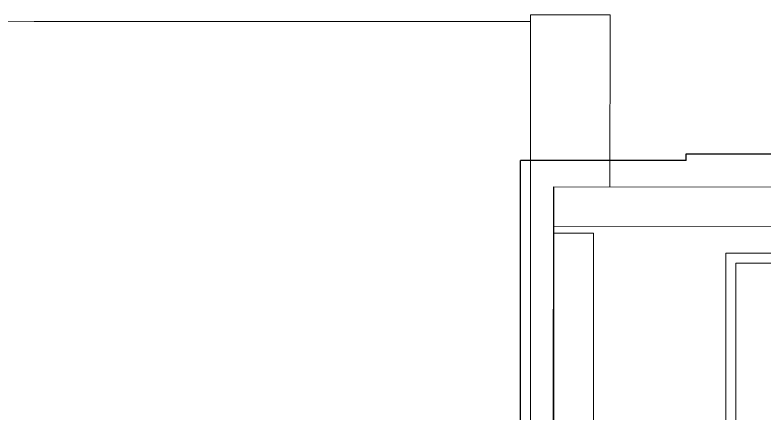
# Model space of a CAD drawing. Header units: metres. Extents: x 19 to 230, y -653 to -519.
# Drawn here: x 26.9601 to 27.1865, y -529.8612 to -529.7408 of the extents above; entities that cross this region are included whole.
import ezdxf

# ---------------------------------------------------------------- set-up
doc = ezdxf.new("R2010")
doc.units = ezdxf.units.M
doc.header["$LTSCALE"] = 0.0125
for name, color, linetype, lineweight in [('03Aussenhaut', 30, 'Continuous', 30), ('05Fenster', 171, 'Continuous', 15), ('Fenster', 65, 'Continuous', 5), ('Platten', 2, 'Continuous', 15), ('UProfil', 153, 'Continuous', 20)]:
    doc.layers.add(name, color=color, linetype=linetype, lineweight=lineweight)

# ---------------------------------------------------------------- blocks, each defined once
blk = doc.blocks.new('ElementFe seite')
at = {"layer": 'Fenster'}
for points in [[(59, -70), (59, 111.7)], [(35, -20), (35, -70)], [(35, -70), (35, -72)], [(59, -72), (59, -70)], [(59, -70), (209.08, -70)], [(35, -72), (59, -72)]]:
    blk.add_lwpolyline(points, dxfattribs=at)
at = {"layer": 'Platten', "linetype": 'Continuous', "lineweight": 13}
blk.add_lwpolyline([(40, 109.01), (40, -6), (52, -6), (52, 109.01)], close=True, dxfattribs=at)
for points in [[(-124.89, -20), (52, -20), (52, -8)], [(52, -8), (-124.89, -8)]]:
    blk.add_lwpolyline(points, dxfattribs=at)
at = {"layer": 'UProfil'}
blk.add_lwpolyline([(-80.04, 200), (-80.04, 196.97), (-3.04, 196.97), (-3.04, 3.03), (-80.04, 3.03), (-80.04, 0), (0, 0), (0, 200)], close=True, dxfattribs=at)

msp = doc.modelspace()

# ---------------------------------------------------------------- linework, layer by layer
at = {"layer": '03Aussenhaut', "linetype": 'Continuous'}
for p, q in [((27.16296, -529.78477), (27.16296, -529.78277)), ((27.16296, -529.78277), (28.18869, -529.78301)), ((27.11291, -529.92445), (27.11296, -529.78477)), ((27.16296, -529.78477), (27.11296, -529.78477)), ((27.12291, -529.92446), (27.12296, -529.79277))]:
    msp.add_line(p, q, dxfattribs=at)
at = {"layer": 'Fenster'}
msp.add_line((26.7737, -529.74177), (26.96589, -529.7427), dxfattribs=at)

# ---------------------------------------------------------------- block references
at = {"layer": '05Fenster', "xscale": 0.001, "yscale": 0.001, "zscale": 0.001, "rotation": 179.98}
msp.add_blockref('ElementFe seite', (27.17495, -529.81277), dxfattribs=at)

doc.saveas('drawing.dxf')
